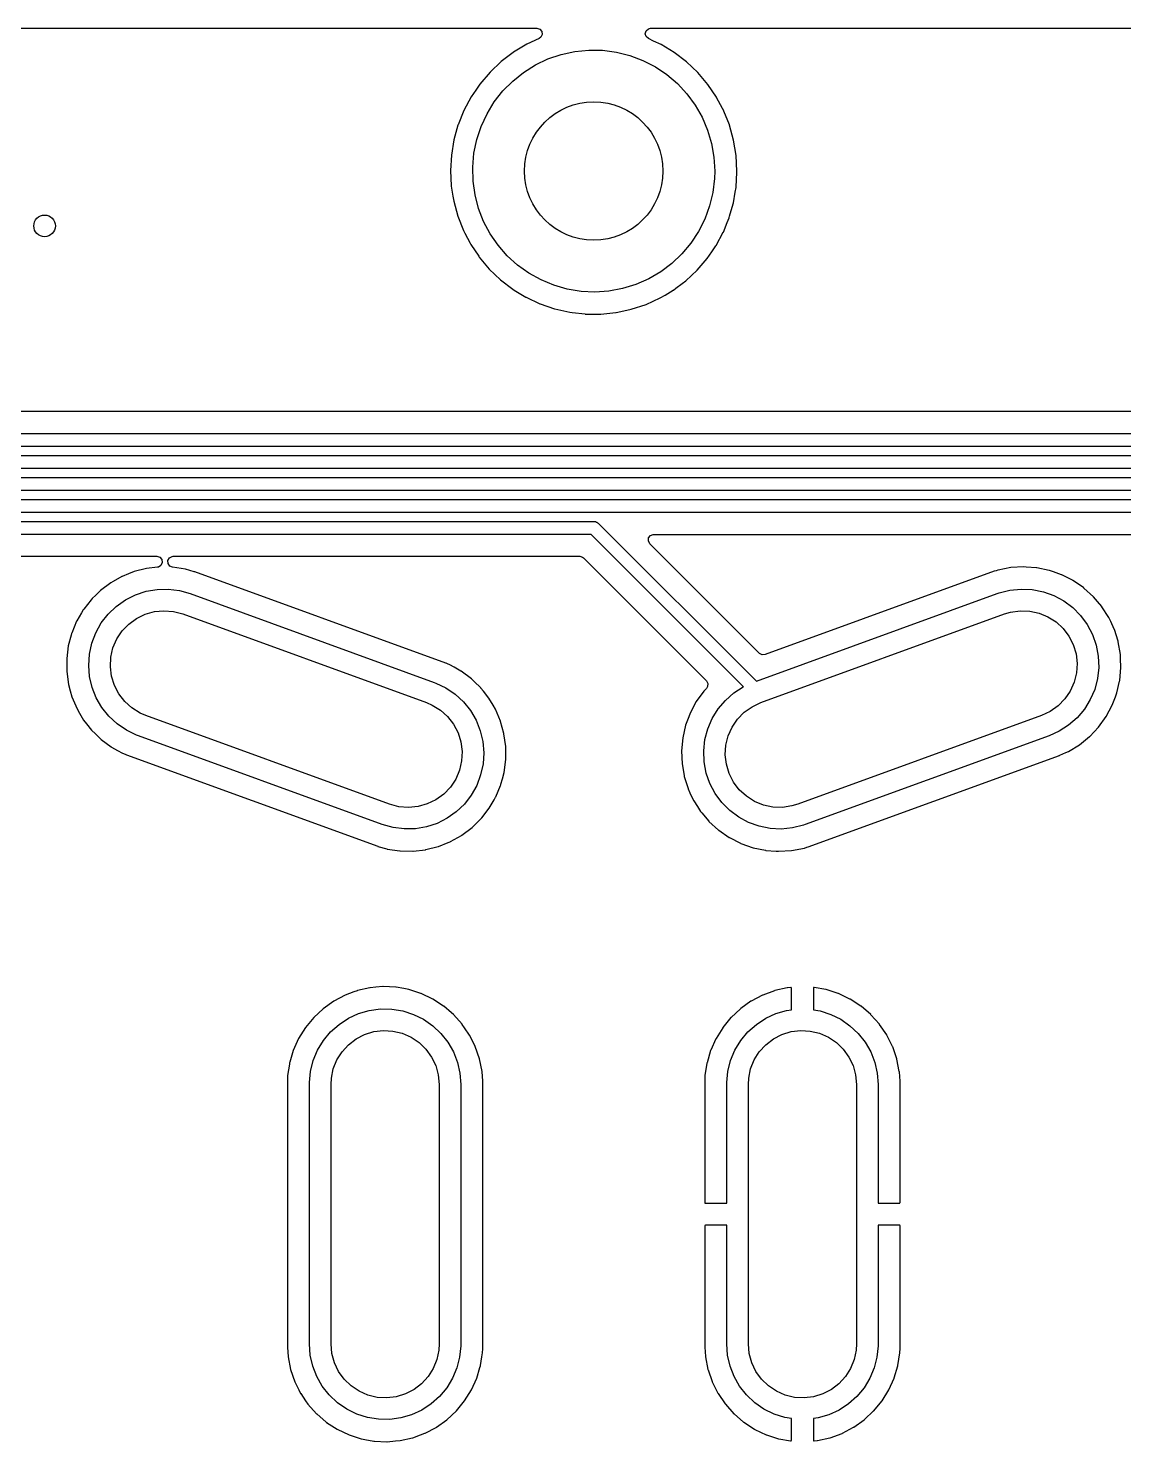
# Model space of a CAD drawing. Extents: x 14 to 417, y -165 to -100.
# Drawn here: x 279.02 to 304.36, y -132.26 to -99.57 of the extents above; entities that cross this region are included whole.
import ezdxf

# ---------------------------------------------------------------- set-up
doc = ezdxf.new("R2010")
doc.units = 0
doc.layers.add('BLACK', color=7, linetype='CONTINUOUS')

msp = doc.modelspace()

# ---------------------------------------------------------------- linework, layer by layer
at = {"layer": 'BLACK', "linetype": 'CONTINUOUS'}
for p, q in [((242.616, -99.5685), (290.785, -99.5685)), ((290.785, -99.5685), (290.853, -99.5885)), ((290.853, -99.5885), (290.9, -99.6422)), ((290.91, -99.7124), (290.88, -99.777)), ((290.9, -99.6422), (290.91, -99.7124)), ((293.29, -99.6937), (293.311, -99.6257)), ((293.31, -99.762), (293.29, -99.6937)), ((293.311, -99.6257), (293.365, -99.5796)), ((293.365, -99.5796), (293.416, -99.5685)), ((293.416, -99.5685), (341.585, -99.5685)), ((290.555, -99.9391), (290.247, -100.123)), ((290.838, -99.809), (290.555, -99.9391)), ((290.88, -99.777), (290.838, -99.809)), ((293.363, -99.8088), (293.31, -99.762)), ((293.486, -99.866), (293.363, -99.8088)), ((293.656, -99.9445), (293.486, -99.866)), ((293.658, -99.9462), (293.656, -99.9445)), ((293.959, -100.128), (293.658, -99.9462)), ((293.658, -99.9462), (293.658, -99.9462)), ((289.961, -100.339), (289.701, -100.585)), ((290.239, -100.13), (289.961, -100.339)), ((290.244, -100.125), (290.239, -100.13)), ((290.247, -100.123), (290.244, -100.125)), ((290.244, -100.125), (290.244, -100.125)), ((290.751, -100.416), (291.042, -100.278)), ((291.042, -100.278), (291.347, -100.173)), ((291.347, -100.173), (291.662, -100.104)), ((291.662, -100.104), (291.983, -100.072)), ((291.983, -100.072), (292.305, -100.078)), ((292.305, -100.078), (292.625, -100.12)), ((292.625, -100.12), (292.937, -100.198)), ((292.937, -100.198), (293.239, -100.312)), ((293.239, -100.312), (293.525, -100.46)), ((293.962, -100.13), (293.959, -100.128)), ((293.959, -100.128), (293.959, -100.128)), ((294.247, -100.347), (293.962, -100.13)), ((294.507, -100.593), (294.247, -100.347)), ((289.701, -100.585), (289.468, -100.858)), ((290.226, -100.789), (290.478, -100.588)), ((290.478, -100.588), (290.751, -100.416)), ((293.525, -100.46), (293.793, -100.64)), ((293.793, -100.64), (294.038, -100.849)), ((294.739, -100.867), (294.507, -100.593)), ((289.373, -100.997), (289.266, -101.154)), ((289.466, -100.86), (289.373, -100.997)), ((289.468, -100.858), (289.466, -100.86)), ((289.466, -100.86), (289.466, -100.86)), ((289.801, -101.272), (290, -101.018)), ((290, -101.018), (290.226, -100.789)), ((294.038, -100.849), (294.257, -101.085)), ((294.94, -101.163), (294.739, -100.867)), ((289.266, -101.154), (289.097, -101.47)), ((289.632, -101.547), (289.801, -101.272)), ((294.257, -101.085), (294.448, -101.345)), ((294.448, -101.345), (294.608, -101.625)), ((294.942, -101.167), (294.94, -101.163)), ((295.078, -101.423), (294.942, -101.167)), ((294.942, -101.167), (294.942, -101.167)), ((289.097, -101.47), (288.963, -101.802)), ((289.497, -101.839), (289.632, -101.547)), ((294.608, -101.625), (294.734, -101.922)), ((295.108, -101.48), (295.078, -101.423)), ((295.109, -101.483), (295.108, -101.48)), ((295.237, -101.805), (295.109, -101.483)), ((288.96, -101.813), (288.866, -102.147)), ((288.962, -101.805), (288.96, -101.813)), ((288.963, -101.802), (288.962, -101.805)), ((288.962, -101.805), (288.962, -101.805)), ((289.395, -102.145), (289.497, -101.839)), ((294.734, -101.922), (294.826, -102.231)), ((295.24, -101.813), (295.237, -101.805)), ((295.336, -102.159), (295.24, -101.813)), ((288.866, -102.147), (288.807, -102.501)), ((289.33, -102.461), (289.395, -102.145)), ((294.826, -102.231), (294.881, -102.548)), ((295.394, -102.512), (295.336, -102.159)), ((288.807, -102.501), (288.787, -102.858)), ((289.301, -102.782), (289.33, -102.461)), ((294.881, -102.548), (294.9, -102.87)), ((295.413, -102.87), (295.394, -102.512)), ((288.787, -102.858), (288.805, -103.216)), ((289.31, -103.104), (289.301, -102.782)), ((294.9, -102.87), (294.894, -103.046)), ((295.392, -103.247), (295.413, -102.895)), ((295.413, -102.893), (295.413, -102.87)), ((295.413, -102.895), (295.413, -102.893)), ((288.805, -103.216), (288.805, -103.22)), ((288.805, -103.22), (288.805, -103.22)), ((288.805, -103.22), (288.842, -103.45)), ((289.355, -103.423), (289.31, -103.104)), ((294.894, -103.046), (294.856, -103.366)), ((295.373, -103.357), (295.391, -103.254)), ((295.391, -103.251), (295.392, -103.247)), ((295.391, -103.254), (295.391, -103.251)), ((295.391, -103.254), (295.391, -103.254)), ((288.842, -103.45), (288.861, -103.57)), ((288.861, -103.57), (288.956, -103.916)), ((289.437, -103.735), (289.355, -103.423)), ((294.856, -103.366), (294.78, -103.679)), ((295.279, -103.787), (295.331, -103.604)), ((295.331, -103.604), (295.373, -103.357)), ((288.956, -103.916), (289.087, -104.249)), ((289.554, -104.036), (289.437, -103.735)), ((294.78, -103.679), (294.67, -103.982)), ((295.187, -104.062), (295.232, -103.952)), ((295.232, -103.952), (295.233, -103.949)), ((295.232, -103.952), (295.232, -103.952)), ((295.233, -103.949), (295.243, -103.913)), ((295.243, -103.913), (295.279, -103.787)), ((289.087, -104.249), (289.118, -104.308)), ((289.705, -104.32), (289.554, -104.036)), ((294.525, -104.27), (294.348, -104.539)), ((294.67, -103.982), (294.525, -104.27)), ((294.93, -104.593), (295.096, -104.284)), ((295.096, -104.284), (295.098, -104.281)), ((295.098, -104.281), (295.187, -104.062)), ((289.118, -104.308), (289.24, -104.539)), ((289.24, -104.539), (289.254, -104.567)), ((289.254, -104.567), (289.256, -104.569)), ((289.256, -104.569), (289.256, -104.569)), ((289.256, -104.569), (289.44, -104.843)), ((289.888, -104.586), (289.705, -104.32)), ((290.099, -104.829), (289.888, -104.586)), ((294.348, -104.539), (294.141, -104.787)), ((294.832, -104.737), (294.926, -104.599)), ((294.926, -104.599), (294.928, -104.596)), ((294.926, -104.599), (294.926, -104.599)), ((294.928, -104.596), (294.93, -104.593)), ((294.93, -104.593), (294.93, -104.593)), ((289.44, -104.843), (289.454, -104.864)), ((289.454, -104.864), (289.685, -105.138)), ((290.338, -105.046), (290.099, -104.829)), ((294.141, -104.787), (293.907, -105.009)), ((294.491, -105.163), (294.725, -104.892)), ((294.725, -104.892), (294.832, -104.737)), ((289.685, -105.138), (289.944, -105.386)), ((290.6, -105.234), (290.338, -105.046)), ((290.881, -105.391), (290.6, -105.234)), ((293.649, -105.202), (293.371, -105.365)), ((293.907, -105.009), (293.649, -105.202)), ((294.23, -105.408), (294.491, -105.163)), ((289.944, -105.386), (290.228, -105.604)), ((291.179, -105.514), (290.881, -105.391)), ((291.489, -105.603), (291.179, -105.514)), ((291.807, -105.655), (291.489, -105.603)), ((292.768, -105.589), (292.451, -105.648)), ((293.076, -105.494), (292.768, -105.589)), ((293.371, -105.365), (293.076, -105.494)), ((293.943, -105.623), (293.999, -105.581)), ((293.999, -105.581), (294.142, -105.474)), ((294.142, -105.474), (294.23, -105.408)), ((290.228, -105.604), (290.26, -105.623)), ((290.26, -105.623), (290.531, -105.788)), ((290.531, -105.788), (290.531, -105.788)), ((290.531, -105.788), (290.534, -105.79)), ((290.534, -105.79), (290.537, -105.792)), ((290.537, -105.792), (290.537, -105.792)), ((290.537, -105.792), (290.856, -105.941)), ((292.129, -105.67), (291.807, -105.655)), ((292.451, -105.648), (292.129, -105.67)), ((293.309, -105.955), (293.635, -105.806)), ((293.635, -105.806), (293.749, -105.739)), ((293.749, -105.739), (293.94, -105.625)), ((293.94, -105.625), (293.943, -105.623)), ((293.94, -105.625), (293.94, -105.625)), ((290.856, -105.941), (290.856, -105.941)), ((290.856, -105.941), (290.859, -105.942)), ((290.859, -105.942), (290.862, -105.943)), ((290.862, -105.943), (290.862, -105.943)), ((290.862, -105.943), (291.195, -106.057)), ((291.195, -106.057), (291.195, -106.057)), ((291.195, -106.057), (291.198, -106.058)), ((291.198, -106.058), (291.547, -106.137)), ((291.547, -106.137), (291.6, -106.143)), ((291.6, -106.143), (291.9, -106.177)), ((291.9, -106.177), (291.9, -106.177)), ((291.9, -106.177), (291.903, -106.178)), ((291.903, -106.178), (291.907, -106.178)), ((291.907, -106.178), (291.907, -106.178)), ((291.907, -106.178), (292.101, -106.179)), ((292.101, -106.179), (292.262, -106.179)), ((292.262, -106.179), (292.265, -106.179)), ((292.265, -106.179), (292.615, -106.143)), ((292.265, -106.179), (292.265, -106.179)), ((292.615, -106.143), (292.615, -106.143)), ((292.615, -106.143), (292.618, -106.143)), ((292.618, -106.143), (292.622, -106.142)), ((292.622, -106.142), (292.794, -106.105)), ((292.622, -106.142), (292.622, -106.142)), ((292.794, -106.105), (292.969, -106.067)), ((292.969, -106.067), (293.309, -105.955)), ((380.455, -108.434), (219.182, -108.434)), ((219.1, -108.943), (380.492, -108.943)), ((380.43, -109.243), (219.163, -109.243)), ((219.299, -109.451), (374.289, -109.451)), ((374.227, -109.751), (219.361, -109.751)), ((219.497, -109.959), (341.884, -109.959)), ((341.822, -110.259), (219.559, -110.259)), ((219.696, -110.467), (316.992, -110.467)), ((316.93, -110.767), (219.758, -110.767)), ((219.894, -110.975), (292.1, -110.975)), ((292.1, -110.975), (292.119, -110.98)), ((292.119, -110.98), (292.139, -110.98)), ((292.139, -110.98), (292.156, -110.99)), ((292.156, -110.99), (292.175, -110.995)), ((292.175, -110.995), (292.189, -111.009)), ((292.189, -111.009), (292.206, -111.019)), ((292.206, -111.019), (295.861, -114.673)), ((292.038, -111.275), (219.956, -111.275)), ((295.564, -114.801), (292.038, -111.275)), ((293.363, -111.428), (293.368, -111.357)), ((293.397, -111.491), (293.363, -111.428)), ((293.368, -111.357), (293.41, -111.301)), ((293.41, -111.301), (293.477, -111.276)), ((293.477, -111.276), (293.486, -111.275)), ((293.486, -111.275), (316.667, -111.275)), ((276.775, -111.783), (281.996, -111.783)), ((281.996, -111.783), (282.064, -111.804)), ((282.064, -111.804), (282.11, -111.857)), ((282.286, -111.819), (282.349, -111.786)), ((282.349, -111.786), (282.374, -111.783)), ((282.374, -111.783), (291.775, -111.783)), ((291.775, -111.783), (291.843, -111.804)), ((291.843, -111.804), (291.864, -111.82)), ((295.934, -114.028), (293.397, -111.491)), ((281.469, -112.137), (281.339, -112.189)), ((281.474, -112.136), (281.469, -112.137)), ((281.756, -112.065), (281.474, -112.136)), ((281.474, -112.136), (281.474, -112.136)), ((281.76, -112.064), (281.756, -112.065)), ((281.756, -112.065), (281.756, -112.065)), ((282.01, -112.035), (281.76, -112.064)), ((282.031, -112.03), (282.01, -112.035)), ((282.091, -111.992), (282.031, -112.03)), ((282.12, -111.927), (282.091, -111.992)), ((282.11, -111.857), (282.12, -111.927)), ((282.252, -111.881), (282.286, -111.819)), ((282.256, -111.952), (282.252, -111.881)), ((282.298, -112.009), (282.256, -111.952)), ((282.359, -112.033), (282.298, -112.009)), ((282.358, -112.034), (282.359, -112.033)), ((282.655, -112.079), (282.358, -112.034)), ((282.659, -112.08), (282.655, -112.079)), ((282.856, -112.138), (282.659, -112.08)), ((282.659, -112.08), (282.659, -112.08)), ((282.87, -112.142), (282.856, -112.138)), ((282.872, -112.142), (282.87, -112.142)), ((288.683, -114.257), (282.872, -112.142)), ((282.872, -112.142), (282.872, -112.142)), ((291.864, -111.82), (294.705, -114.661)), ((301.362, -112.13), (298.334, -113.232)), ((301.363, -112.13), (301.362, -112.13)), ((301.362, -112.13), (301.362, -112.13)), ((301.411, -112.115), (301.363, -112.13)), ((301.45, -112.103), (301.411, -112.115)), ((301.453, -112.101), (301.45, -112.103)), ((301.45, -112.103), (301.45, -112.103)), ((301.747, -112.044), (301.453, -112.101)), ((302.047, -112.026), (301.747, -112.044)), ((302.101, -112.03), (302.047, -112.026)), ((302.342, -112.048), (302.101, -112.03)), ((302.346, -112.048), (302.342, -112.048)), ((302.342, -112.048), (302.342, -112.048)), ((302.35, -112.049), (302.346, -112.048)), ((302.636, -112.109), (302.35, -112.049)), ((302.35, -112.049), (302.35, -112.049)), ((302.64, -112.11), (302.636, -112.109)), ((302.636, -112.109), (302.636, -112.109)), ((302.735, -112.143), (302.64, -112.11)), ((280.929, -112.396), (280.69, -112.576)), ((280.986, -112.364), (280.929, -112.396)), ((281.187, -112.251), (280.986, -112.364)), ((281.191, -112.249), (281.187, -112.251)), ((281.187, -112.251), (281.187, -112.251)), ((281.195, -112.247), (281.191, -112.249)), ((281.339, -112.189), (281.195, -112.247)), ((281.195, -112.247), (281.195, -112.247)), ((302.918, -112.208), (302.735, -112.143)), ((302.923, -112.209), (302.918, -112.208)), ((302.927, -112.211), (302.923, -112.209)), ((303.186, -112.344), (302.927, -112.211)), ((302.927, -112.211), (302.927, -112.211)), ((303.19, -112.346), (303.186, -112.344)), ((303.194, -112.348), (303.19, -112.346)), ((303.434, -112.514), (303.194, -112.348)), ((303.194, -112.348), (303.194, -112.348)), ((280.474, -112.79), (280.305, -113.008)), ((280.476, -112.787), (280.474, -112.79)), ((280.474, -112.79), (280.474, -112.79)), ((280.501, -112.762), (280.476, -112.787)), ((280.585, -112.68), (280.501, -112.762)), ((280.69, -112.576), (280.585, -112.68)), ((281.056, -112.94), (281.268, -112.79)), ((281.268, -112.79), (281.499, -112.673)), ((281.499, -112.673), (281.746, -112.592)), ((281.746, -112.592), (282.001, -112.548)), ((282.001, -112.548), (282.261, -112.542)), ((282.261, -112.542), (282.518, -112.575)), ((282.518, -112.575), (282.767, -112.645)), ((282.767, -112.645), (288.406, -114.698)), ((295.861, -114.673), (301.433, -112.645)), ((301.433, -112.645), (301.476, -112.63)), ((301.476, -112.63), (301.727, -112.567)), ((301.727, -112.567), (301.985, -112.541)), ((301.985, -112.541), (302.244, -112.553)), ((302.244, -112.553), (302.499, -112.604)), ((302.499, -112.604), (302.743, -112.691)), ((302.743, -112.691), (302.971, -112.814)), ((303.437, -112.516), (303.434, -112.514)), ((303.434, -112.514), (303.434, -112.514)), ((303.659, -112.718), (303.437, -112.516)), ((303.662, -112.721), (303.659, -112.718)), ((303.752, -112.827), (303.662, -112.721)), ((303.662, -112.721), (303.662, -112.721)), ((280.255, -113.088), (280.147, -113.274)), ((280.292, -113.024), (280.255, -113.088)), ((280.305, -113.008), (280.292, -113.024)), ((280.71, -113.324), (280.868, -113.119)), ((280.868, -113.119), (281.056, -112.94)), ((281.525, -113.218), (281.725, -113.121)), ((281.725, -113.121), (281.939, -113.061)), ((281.939, -113.061), (282.16, -113.04)), ((282.16, -113.04), (282.382, -113.058)), ((282.382, -113.058), (282.596, -113.115)), ((282.596, -113.115), (288.235, -115.167)), ((295.965, -115.167), (301.604, -113.115)), ((301.604, -113.115), (301.741, -113.074)), ((301.741, -113.074), (301.961, -113.042)), ((301.961, -113.042), (302.183, -113.049)), ((302.183, -113.049), (302.401, -113.096)), ((302.401, -113.096), (302.606, -113.18)), ((302.971, -112.814), (303.179, -112.969)), ((303.179, -112.969), (303.362, -113.153)), ((303.853, -112.947), (303.752, -112.827)), ((303.855, -112.95), (303.853, -112.947)), ((304.012, -113.196), (303.855, -112.95)), ((280.141, -113.283), (280.026, -113.56)), ((280.147, -113.274), (280.141, -113.283)), ((280.583, -113.55), (280.71, -113.324)), ((281.192, -113.51), (281.346, -113.349)), ((281.346, -113.349), (281.525, -113.218)), ((298.334, -113.232), (296.067, -114.057)), ((302.606, -113.18), (302.794, -113.3)), ((302.794, -113.3), (302.957, -113.45)), ((303.362, -113.153), (303.515, -113.363)), ((303.515, -113.363), (303.636, -113.592)), ((304.015, -113.199), (304.012, -113.196)), ((304.012, -113.196), (304.012, -113.196)), ((304.056, -113.287), (304.015, -113.199)), ((304.14, -113.468), (304.056, -113.287)), ((280.013, -113.609), (279.948, -113.85)), ((280.025, -113.565), (280.013, -113.609)), ((280.026, -113.56), (280.025, -113.565)), ((280.025, -113.565), (280.025, -113.565)), ((280.491, -113.793), (280.583, -113.55)), ((280.981, -113.9), (281.069, -113.695)), ((281.069, -113.695), (281.192, -113.51)), ((302.957, -113.45), (303.091, -113.628)), ((303.091, -113.628), (303.192, -113.826)), ((303.636, -113.592), (303.721, -113.837)), ((304.141, -113.471), (304.14, -113.468)), ((304.14, -113.468), (304.14, -113.468)), ((304.143, -113.475), (304.141, -113.471)), ((304.228, -113.747), (304.143, -113.475)), ((304.143, -113.475), (304.143, -113.475)), ((304.231, -113.758), (304.228, -113.747)), ((304.282, -114.053), (304.231, -113.758)), ((279.948, -113.85), (279.91, -114.148)), ((280.419, -114.305), (280.436, -114.046)), ((280.436, -114.046), (280.491, -113.793)), ((280.931, -114.116), (280.981, -113.9)), ((295.996, -114.062), (295.934, -114.028)), ((296.067, -114.057), (295.996, -114.062)), ((303.192, -113.826), (303.256, -114.039)), ((303.256, -114.039), (303.281, -114.259)), ((303.721, -113.837), (303.77, -114.092)), ((303.77, -114.092), (303.78, -114.351)), ((304.286, -114.148), (304.282, -114.053)), ((279.91, -114.148), (279.91, -114.246)), ((279.91, -114.246), (279.911, -114.439)), ((280.44, -114.564), (280.419, -114.305)), ((280.92, -114.338), (280.931, -114.116)), ((280.948, -114.558), (280.92, -114.338)), ((288.684, -114.258), (288.683, -114.257)), ((288.683, -114.257), (288.683, -114.257)), ((288.685, -114.258), (288.684, -114.258)), ((288.715, -114.271), (288.685, -114.258)), ((288.685, -114.258), (288.685, -114.258)), ((288.771, -114.294), (288.715, -114.271)), ((288.87, -114.349), (288.771, -114.294)), ((289.03, -114.437), (288.87, -114.349)), ((303.281, -114.259), (303.266, -114.481)), ((303.78, -114.351), (303.752, -114.609)), ((304.266, -114.652), (304.294, -114.353)), ((304.294, -114.353), (304.286, -114.148)), ((279.911, -114.439), (279.911, -114.448)), ((279.911, -114.448), (279.952, -114.745)), ((279.952, -114.745), (279.953, -114.749)), ((279.953, -114.749), (279.953, -114.749)), ((279.953, -114.749), (279.993, -114.896)), ((280.5, -114.816), (280.44, -114.564)), ((281.015, -114.77), (280.948, -114.558)), ((288.406, -114.698), (288.448, -114.714)), ((288.448, -114.714), (288.682, -114.827)), ((289.033, -114.439), (289.03, -114.437)), ((289.03, -114.437), (289.03, -114.437)), ((289.037, -114.442), (289.033, -114.439)), ((289.271, -114.616), (289.037, -114.442)), ((289.037, -114.442), (289.037, -114.442)), ((289.274, -114.618), (289.271, -114.616)), ((289.271, -114.616), (289.271, -114.616)), ((289.277, -114.621), (289.274, -114.618)), ((289.336, -114.679), (289.277, -114.621)), ((289.277, -114.621), (289.277, -114.621)), ((289.489, -114.827), (289.336, -114.679)), ((294.705, -114.661), (294.739, -114.724)), ((294.739, -114.724), (294.734, -114.795)), ((303.213, -114.697), (303.122, -114.9)), ((303.266, -114.481), (303.213, -114.697)), ((303.752, -114.609), (303.686, -114.86)), ((304.198, -114.944), (304.26, -114.674)), ((304.26, -114.674), (304.265, -114.656)), ((304.265, -114.656), (304.266, -114.652)), ((279.993, -114.896), (280.031, -115.034)), ((280.031, -115.034), (280.149, -115.311)), ((280.596, -115.057), (280.5, -114.816)), ((280.727, -115.281), (280.596, -115.057)), ((281.118, -114.967), (281.015, -114.77)), ((281.255, -115.142), (281.118, -114.967)), ((288.682, -114.827), (288.896, -114.972)), ((288.896, -114.972), (289.087, -115.149)), ((289.492, -114.831), (289.489, -114.827)), ((289.548, -114.903), (289.492, -114.831)), ((289.492, -114.831), (289.492, -114.831)), ((289.675, -115.063), (289.548, -114.903)), ((289.677, -115.067), (289.675, -115.063)), ((289.773, -115.229), (289.677, -115.067)), ((289.677, -115.067), (289.677, -115.067)), ((294.649, -114.899), (294.473, -115.143)), ((294.652, -114.896), (294.649, -114.899)), ((294.708, -114.837), (294.652, -114.896)), ((294.652, -114.896), (294.652, -114.896)), ((294.734, -114.795), (294.708, -114.837)), ((295.145, -115.115), (295.34, -114.944)), ((295.34, -114.944), (295.558, -114.804)), ((295.558, -114.804), (295.564, -114.801)), ((302.997, -115.083), (302.841, -115.242)), ((303.122, -114.9), (302.997, -115.083)), ((303.686, -114.86), (303.583, -115.098)), ((304.122, -115.146), (304.166, -115.03)), ((304.166, -115.03), (304.198, -114.944)), ((280.149, -115.311), (280.151, -115.314)), ((280.151, -115.314), (280.151, -115.314)), ((280.151, -115.314), (280.208, -115.411)), ((280.208, -115.411), (280.301, -115.569)), ((280.889, -115.483), (280.727, -115.281)), ((281.42, -115.291), (281.255, -115.142)), ((281.609, -115.408), (281.42, -115.291)), ((281.741, -115.465), (281.609, -115.408)), ((288.235, -115.167), (288.367, -115.224)), ((288.367, -115.224), (288.556, -115.341)), ((288.556, -115.341), (288.721, -115.49)), ((289.087, -115.149), (289.249, -115.351)), ((289.249, -115.351), (289.38, -115.575)), ((289.827, -115.321), (289.773, -115.229)), ((289.945, -115.598), (289.827, -115.321)), ((294.33, -115.411), (294.299, -115.493)), ((294.332, -115.407), (294.33, -115.411)), ((294.33, -115.411), (294.33, -115.411)), ((294.473, -115.143), (294.332, -115.407)), ((294.841, -115.534), (294.977, -115.313)), ((294.977, -115.313), (295.145, -115.115)), ((295.427, -115.549), (295.583, -115.39)), ((295.583, -115.39), (295.764, -115.262)), ((295.764, -115.262), (295.965, -115.167)), ((302.66, -115.37), (302.459, -115.465)), ((302.841, -115.242), (302.66, -115.37)), ((303.447, -115.319), (303.279, -115.517)), ((303.583, -115.098), (303.447, -115.319)), ((303.951, -115.489), (304.092, -115.225)), ((304.092, -115.225), (304.122, -115.146)), ((280.301, -115.569), (280.372, -115.659)), ((280.372, -115.659), (280.484, -115.801)), ((281.08, -115.66), (280.889, -115.483)), ((281.294, -115.805), (281.08, -115.66)), ((287.38, -117.517), (281.741, -115.465)), ((288.721, -115.49), (288.858, -115.665)), ((288.858, -115.665), (288.961, -115.862)), ((289.38, -115.575), (289.476, -115.816)), ((289.946, -115.602), (289.945, -115.598)), ((290.023, -115.883), (289.946, -115.602)), ((289.946, -115.602), (289.946, -115.602)), ((294.226, -115.688), (294.158, -115.98)), ((294.299, -115.493), (294.226, -115.688)), ((294.738, -115.772), (294.841, -115.534)), ((295.211, -115.935), (295.302, -115.732)), ((295.302, -115.732), (295.427, -115.549)), ((302.459, -115.465), (296.82, -117.517)), ((303.084, -115.688), (302.866, -115.828)), ((303.279, -115.517), (303.084, -115.688)), ((303.572, -115.948), (303.772, -115.736)), ((303.772, -115.736), (303.775, -115.733)), ((303.772, -115.736), (303.772, -115.736)), ((303.775, -115.733), (303.951, -115.489)), ((280.484, -115.801), (280.484, -115.801)), ((280.484, -115.801), (280.487, -115.805)), ((280.487, -115.805), (280.576, -115.891)), ((280.576, -115.891), (280.699, -116.011)), ((280.699, -116.011), (280.699, -116.011)), ((280.699, -116.011), (280.702, -116.014)), ((280.702, -116.014), (280.705, -116.016)), ((280.705, -116.016), (280.705, -116.016)), ((280.705, -116.016), (280.939, -116.19)), ((281.528, -115.918), (281.294, -115.805)), ((281.57, -115.934), (281.528, -115.918)), ((287.209, -117.987), (281.57, -115.934)), ((288.961, -115.862), (289.028, -116.074)), ((289.476, -115.816), (289.536, -116.068)), ((290.024, -115.887), (290.023, -115.883)), ((290.023, -115.883), (290.023, -115.883)), ((290.065, -116.184), (290.024, -115.887)), ((294.158, -115.98), (294.13, -116.279)), ((294.644, -116.281), (294.672, -116.023)), ((294.672, -116.023), (294.738, -115.772)), ((295.158, -116.151), (295.211, -115.935)), ((302.63, -115.934), (296.991, -117.987)), ((302.866, -115.828), (302.63, -115.934)), ((303.336, -116.14), (303.569, -115.951)), ((303.569, -115.951), (303.572, -115.948)), ((280.939, -116.19), (280.939, -116.19)), ((280.939, -116.19), (280.943, -116.193)), ((280.943, -116.193), (280.946, -116.195)), ((280.946, -116.195), (280.946, -116.195)), ((280.946, -116.195), (281.086, -116.272)), ((281.086, -116.272), (281.205, -116.338)), ((281.205, -116.338), (281.261, -116.361)), ((281.261, -116.361), (281.291, -116.374)), ((281.291, -116.374), (281.291, -116.374)), ((281.291, -116.374), (281.292, -116.374)), ((281.292, -116.374), (281.293, -116.375)), ((281.293, -116.375), (281.293, -116.375)), ((281.293, -116.375), (287.104, -118.49)), ((289.028, -116.074), (289.056, -116.294)), ((289.056, -116.294), (289.045, -116.516)), ((289.536, -116.068), (289.557, -116.327)), ((289.557, -116.327), (289.54, -116.586)), ((290.065, -116.188), (290.065, -116.184)), ((290.065, -116.282), (290.065, -116.188)), ((290.065, -116.188), (290.065, -116.188)), ((290.066, -116.484), (290.065, -116.282)), ((294.13, -116.279), (294.142, -116.579)), ((294.654, -116.54), (294.644, -116.281)), ((295.143, -116.373), (295.158, -116.151)), ((295.168, -116.593), (295.143, -116.373)), ((297.062, -118.502), (302.873, -116.387)), ((302.873, -116.387), (302.875, -116.386)), ((302.873, -116.387), (302.873, -116.387)), ((302.875, -116.386), (302.877, -116.385)), ((302.877, -116.385), (303.017, -116.323)), ((302.877, -116.385), (302.877, -116.385)), ((303.017, -116.323), (303.08, -116.296)), ((303.08, -116.296), (303.336, -116.14)), ((289.045, -116.516), (288.995, -116.732)), ((289.54, -116.586), (289.485, -116.839)), ((290.028, -116.782), (290.066, -116.484)), ((294.142, -116.579), (294.142, -116.583)), ((294.142, -116.583), (294.19, -116.855)), ((294.703, -116.795), (294.654, -116.54)), ((295.232, -116.806), (295.168, -116.593)), ((288.907, -116.937), (288.784, -117.122)), ((288.995, -116.732), (288.907, -116.937)), ((289.485, -116.839), (289.393, -117.082)), ((289.955, -117.051), (289.987, -116.933)), ((289.987, -116.933), (290.028, -116.782)), ((294.19, -116.855), (294.193, -116.874)), ((294.193, -116.874), (294.194, -116.878)), ((294.194, -116.878), (294.194, -116.878)), ((294.194, -116.878), (294.281, -117.157)), ((294.788, -117.04), (294.703, -116.795)), ((294.909, -117.269), (294.788, -117.04)), ((295.333, -117.004), (295.232, -116.806)), ((295.467, -117.182), (295.333, -117.004)), ((288.63, -117.283), (288.451, -117.414)), ((288.784, -117.122), (288.63, -117.283)), ((289.266, -117.308), (289.108, -117.513)), ((289.393, -117.082), (289.266, -117.308)), ((289.795, -117.416), (289.832, -117.352)), ((289.832, -117.352), (289.835, -117.349)), ((289.832, -117.352), (289.832, -117.352)), ((289.835, -117.349), (289.836, -117.344)), ((289.836, -117.344), (289.946, -117.082)), ((289.946, -117.082), (289.95, -117.072)), ((289.95, -117.072), (289.955, -117.051)), ((294.281, -117.157), (294.283, -117.161)), ((294.283, -117.161), (294.284, -117.164)), ((294.284, -117.164), (294.284, -117.164)), ((294.284, -117.164), (294.325, -117.252)), ((294.325, -117.252), (294.409, -117.433)), ((295.062, -117.479), (294.909, -117.269)), ((295.63, -117.332), (295.467, -117.182)), ((295.818, -117.452), (295.63, -117.332)), ((287.594, -117.574), (287.38, -117.517)), ((287.816, -117.592), (287.594, -117.574)), ((288.037, -117.571), (287.816, -117.592)), ((288.251, -117.511), (288.037, -117.571)), ((288.451, -117.414), (288.251, -117.511)), ((288.92, -117.692), (288.708, -117.842)), ((289.108, -117.513), (288.92, -117.692)), ((289.509, -117.833), (289.681, -117.611)), ((289.681, -117.611), (289.684, -117.608)), ((289.681, -117.611), (289.681, -117.611)), ((289.684, -117.608), (289.795, -117.416)), ((294.409, -117.433), (294.412, -117.436)), ((294.412, -117.436), (294.412, -117.436)), ((294.412, -117.436), (294.499, -117.573)), ((294.499, -117.573), (294.571, -117.685)), ((294.571, -117.685), (294.597, -117.716)), ((295.245, -117.663), (295.062, -117.479)), ((295.453, -117.818), (295.245, -117.663)), ((296.023, -117.536), (295.818, -117.452)), ((296.241, -117.583), (296.023, -117.536)), ((296.463, -117.59), (296.241, -117.583)), ((296.683, -117.558), (296.463, -117.59)), ((296.82, -117.517), (296.683, -117.558)), ((287.458, -118.057), (287.209, -117.987)), ((288.477, -117.959), (288.23, -118.04)), ((288.708, -117.842), (288.477, -117.959)), ((289.286, -118.056), (289.5, -117.845)), ((289.5, -117.845), (289.509, -117.833)), ((294.597, -117.716), (294.762, -117.911)), ((294.762, -117.911), (294.762, -117.911)), ((294.762, -117.911), (294.765, -117.914)), ((294.765, -117.914), (294.987, -118.116)), ((295.681, -117.941), (295.453, -117.818)), ((295.925, -118.028), (295.681, -117.941)), ((296.948, -118.002), (296.697, -118.065)), ((296.991, -117.987), (296.948, -118.002)), ((287.715, -118.09), (287.458, -118.057)), ((287.975, -118.084), (287.715, -118.09)), ((288.23, -118.04), (287.975, -118.084)), ((288.789, -118.381), (289.043, -118.238)), ((289.043, -118.238), (289.047, -118.236)), ((289.043, -118.238), (289.043, -118.238)), ((289.047, -118.236), (289.286, -118.056)), ((294.987, -118.116), (294.99, -118.118)), ((294.99, -118.118), (294.99, -118.118)), ((294.99, -118.118), (295.23, -118.284)), ((295.23, -118.284), (295.23, -118.284)), ((295.23, -118.284), (295.234, -118.286)), ((295.234, -118.286), (295.238, -118.288)), ((295.238, -118.288), (295.497, -118.421)), ((296.18, -118.079), (295.925, -118.028)), ((296.439, -118.091), (296.18, -118.079)), ((296.697, -118.065), (296.439, -118.091)), ((287.104, -118.49), (287.104, -118.49)), ((287.104, -118.49), (287.106, -118.49)), ((287.106, -118.49), (287.108, -118.491)), ((287.108, -118.491), (287.108, -118.491)), ((287.108, -118.491), (287.317, -118.552)), ((287.317, -118.552), (287.317, -118.552)), ((287.317, -118.552), (287.321, -118.553)), ((287.321, -118.553), (287.618, -118.598)), ((287.618, -118.598), (287.622, -118.598)), ((287.622, -118.598), (287.913, -118.603)), ((287.913, -118.603), (287.918, -118.603)), ((287.918, -118.603), (287.922, -118.602)), ((287.922, -118.602), (288.212, -118.569)), ((287.922, -118.602), (287.922, -118.602)), ((288.212, -118.569), (288.216, -118.568)), ((288.216, -118.568), (288.22, -118.567)), ((288.22, -118.567), (288.502, -118.496)), ((288.502, -118.496), (288.507, -118.495)), ((288.502, -118.496), (288.502, -118.496)), ((288.507, -118.495), (288.73, -118.405)), ((288.73, -118.405), (288.781, -118.385)), ((288.781, -118.385), (288.785, -118.383)), ((288.781, -118.385), (288.781, -118.385)), ((288.785, -118.383), (288.789, -118.381)), ((288.789, -118.381), (288.789, -118.381)), ((295.497, -118.421), (295.497, -118.421)), ((295.497, -118.421), (295.501, -118.423)), ((295.501, -118.423), (295.784, -118.522)), ((295.784, -118.522), (295.788, -118.523)), ((295.788, -118.523), (295.788, -118.523)), ((295.788, -118.523), (296.074, -118.583)), ((296.074, -118.583), (296.074, -118.583)), ((296.074, -118.583), (296.078, -118.584)), ((296.078, -118.584), (296.082, -118.584)), ((296.082, -118.584), (296.082, -118.584)), ((296.082, -118.584), (296.32, -118.601)), ((296.32, -118.601), (296.377, -118.606)), ((296.377, -118.606), (296.677, -118.588)), ((296.677, -118.588), (296.971, -118.531)), ((296.971, -118.531), (297.025, -118.514)), ((297.025, -118.514), (297.059, -118.503)), ((297.059, -118.503), (297.061, -118.502)), ((297.059, -118.503), (297.059, -118.503)), ((297.061, -118.502), (297.062, -118.502)), ((297.062, -118.502), (297.062, -118.502)), ((286.35, -121.934), (286.092, -122.07)), ((286.353, -121.932), (286.35, -121.934)), ((286.35, -121.934), (286.35, -121.934)), ((286.548, -121.86), (286.353, -121.932)), ((286.631, -121.83), (286.548, -121.86)), ((286.635, -121.829), (286.631, -121.83)), ((286.631, -121.83), (286.631, -121.83)), ((286.639, -121.828), (286.635, -121.829)), ((286.924, -121.764), (286.639, -121.828)), ((286.639, -121.828), (286.639, -121.828)), ((286.928, -121.763), (286.924, -121.764)), ((286.924, -121.764), (286.924, -121.764)), ((287.063, -121.751), (286.928, -121.763)), ((287.222, -121.737), (287.063, -121.751)), ((287.227, -121.737), (287.222, -121.737)), ((287.222, -121.737), (287.222, -121.737)), ((287.231, -121.737), (287.227, -121.737)), ((287.522, -121.75), (287.231, -121.737)), ((287.231, -121.737), (287.231, -121.737)), ((287.526, -121.751), (287.522, -121.75)), ((287.522, -121.75), (287.522, -121.75)), ((287.53, -121.751), (287.526, -121.751)), ((287.708, -121.783), (287.53, -121.751)), ((287.53, -121.751), (287.53, -121.751)), ((287.822, -121.804), (287.708, -121.783)), ((287.826, -121.805), (287.822, -121.804)), ((288.103, -121.894), (287.826, -121.805)), ((287.826, -121.805), (287.826, -121.805)), ((288.107, -121.895), (288.103, -121.894)), ((288.103, -121.894), (288.103, -121.894)), ((288.378, -122.024), (288.107, -121.895)), ((296.002, -121.935), (295.744, -122.071)), ((296.009, -121.931), (296.002, -121.935)), ((296.283, -121.83), (296.009, -121.931)), ((296.291, -121.828), (296.283, -121.83)), ((296.576, -121.764), (296.291, -121.828)), ((296.584, -121.763), (296.576, -121.764)), ((296.656, -121.757), (296.584, -121.763)), ((296.668, -121.759), (296.656, -121.757)), ((296.672, -121.774), (296.668, -121.759)), ((296.672, -122.273), (296.672, -121.774)), ((297.185, -121.756), (297.18, -121.771)), ((297.18, -121.771), (297.18, -122.273)), ((297.198, -121.755), (297.185, -121.756)), ((297.469, -121.803), (297.198, -121.755)), ((297.477, -121.805), (297.469, -121.803)), ((297.755, -121.895), (297.477, -121.805)), ((297.763, -121.898), (297.755, -121.895)), ((298.026, -122.023), (297.763, -121.898)), ((285.843, -122.246), (285.624, -122.45)), ((286.088, -122.072), (285.843, -122.246)), ((286.092, -122.07), (286.088, -122.072)), ((286.91, -122.288), (287.167, -122.253)), ((287.167, -122.253), (287.427, -122.257)), ((287.427, -122.257), (287.683, -122.298)), ((288.382, -122.026), (288.378, -122.024)), ((288.626, -122.185), (288.382, -122.026)), ((288.382, -122.026), (288.382, -122.026)), ((288.63, -122.188), (288.626, -122.185)), ((288.626, -122.185), (288.626, -122.185)), ((288.633, -122.19), (288.63, -122.188)), ((288.81, -122.341), (288.633, -122.19)), ((288.633, -122.19), (288.633, -122.19)), ((295.493, -122.249), (295.279, -122.448)), ((295.499, -122.244), (295.493, -122.249)), ((295.737, -122.075), (295.499, -122.244)), ((295.744, -122.071), (295.737, -122.075)), ((296.562, -122.288), (296.672, -122.273)), ((297.18, -122.273), (297.335, -122.298)), ((298.034, -122.027), (298.026, -122.023)), ((298.278, -122.186), (298.034, -122.027)), ((298.285, -122.191), (298.278, -122.186)), ((298.506, -122.38), (298.285, -122.191)), ((285.624, -122.45), (285.434, -122.682)), ((286.209, -122.612), (286.426, -122.469)), ((286.426, -122.469), (286.661, -122.361)), ((286.661, -122.361), (286.91, -122.288)), ((287.683, -122.298), (287.93, -122.377)), ((287.93, -122.377), (288.162, -122.492)), ((288.162, -122.492), (288.375, -122.64)), ((288.858, -122.383), (288.81, -122.341)), ((289.058, -122.606), (288.858, -122.383)), ((295.274, -122.454), (295.089, -122.679)), ((295.279, -122.448), (295.274, -122.454)), ((295.861, -122.612), (296.078, -122.469)), ((296.078, -122.469), (296.313, -122.361)), ((296.313, -122.361), (296.562, -122.288)), ((297.335, -122.298), (297.582, -122.377)), ((297.582, -122.377), (297.814, -122.492)), ((297.814, -122.492), (298.027, -122.64)), ((298.512, -122.386), (298.506, -122.38)), ((298.707, -122.604), (298.512, -122.386)), ((298.712, -122.61), (298.707, -122.604)), ((285.434, -122.682), (285.275, -122.937)), ((285.849, -122.984), (286.015, -122.784)), ((286.015, -122.784), (286.209, -122.612)), ((286.604, -122.945), (286.802, -122.843)), ((286.802, -122.843), (287.014, -122.777)), ((287.014, -122.777), (287.235, -122.751)), ((287.235, -122.751), (287.457, -122.763)), ((287.457, -122.763), (287.673, -122.815)), ((287.673, -122.815), (287.876, -122.905)), ((287.876, -122.905), (288.061, -123.029)), ((288.375, -122.64), (288.564, -122.818)), ((288.564, -122.818), (288.725, -123.021)), ((289.06, -122.61), (289.058, -122.606)), ((289.112, -122.686), (289.06, -122.61)), ((289.06, -122.61), (289.06, -122.61)), ((289.226, -122.855), (289.112, -122.686)), ((289.228, -122.858), (289.226, -122.855)), ((289.27, -122.941), (289.228, -122.858)), ((289.228, -122.858), (289.228, -122.858)), ((295.084, -122.686), (294.93, -122.934)), ((295.089, -122.679), (295.084, -122.686)), ((295.501, -122.984), (295.667, -122.784)), ((295.667, -122.784), (295.861, -122.612)), ((296.256, -122.945), (296.454, -122.843)), ((296.454, -122.843), (296.666, -122.777)), ((296.666, -122.777), (296.887, -122.751)), ((296.887, -122.751), (297.109, -122.763)), ((297.109, -122.763), (297.325, -122.815)), ((297.325, -122.815), (297.528, -122.905)), ((297.528, -122.905), (297.713, -123.029)), ((298.027, -122.64), (298.216, -122.818)), ((298.216, -122.818), (298.377, -123.021)), ((298.876, -122.851), (298.712, -122.61)), ((298.88, -122.859), (298.876, -122.851)), ((299.01, -123.119), (298.88, -122.859)), ((285.151, -123.215), (285.07, -123.487)), ((285.152, -123.211), (285.151, -123.215)), ((285.275, -122.937), (285.152, -123.211)), ((285.614, -123.445), (285.715, -123.206)), ((285.715, -123.206), (285.849, -122.984)), ((286.16, -123.433), (286.278, -123.244)), ((286.278, -123.244), (286.428, -123.08)), ((286.428, -123.08), (286.604, -122.945)), ((288.061, -123.029), (288.22, -123.183)), ((288.22, -123.183), (288.35, -123.364)), ((288.725, -123.021), (288.854, -123.247)), ((288.854, -123.247), (288.948, -123.488)), ((289.361, -123.123), (289.27, -122.941)), ((289.458, -123.407), (289.361, -123.123)), ((294.804, -123.215), (294.72, -123.495)), ((294.807, -123.207), (294.804, -123.215)), ((294.926, -122.941), (294.807, -123.207)), ((294.93, -122.934), (294.926, -122.941)), ((295.266, -123.445), (295.367, -123.206)), ((295.367, -123.206), (295.501, -122.984)), ((295.812, -123.433), (295.93, -123.244)), ((295.93, -123.244), (296.08, -123.08)), ((296.08, -123.08), (296.256, -122.945)), ((297.713, -123.029), (297.872, -123.183)), ((297.872, -123.183), (298.002, -123.364)), ((298.377, -123.021), (298.506, -123.247)), ((298.506, -123.247), (298.6, -123.488)), ((299.014, -123.127), (299.01, -123.119)), ((299.109, -123.403), (299.014, -123.127)), ((285.062, -123.528), (285.02, -123.795)), ((285.066, -123.503), (285.062, -123.528)), ((285.067, -123.499), (285.066, -123.503)), ((285.066, -123.503), (285.066, -123.503)), ((285.07, -123.487), (285.067, -123.499)), ((285.551, -123.696), (285.614, -123.445)), ((286.077, -123.639), (286.16, -123.433)), ((288.35, -123.364), (288.446, -123.564)), ((288.446, -123.564), (288.504, -123.779)), ((288.948, -123.488), (289.005, -123.741)), ((289.518, -123.701), (289.458, -123.407)), ((294.719, -123.503), (294.673, -123.791)), ((294.72, -123.495), (294.719, -123.503)), ((295.203, -123.696), (295.266, -123.445)), ((295.729, -123.639), (295.812, -123.433)), ((298.002, -123.364), (298.098, -123.564)), ((298.098, -123.564), (298.156, -123.779)), ((298.6, -123.488), (298.657, -123.741)), ((299.111, -123.411), (299.109, -123.403)), ((299.168, -123.697), (299.111, -123.411)), ((285.02, -123.795), (285.015, -123.889)), ((285.015, -123.889), (285.015, -130.076)), ((285.525, -123.954), (285.551, -123.696)), ((286.024, -124), (286.032, -123.856)), ((286.032, -123.856), (286.077, -123.639)), ((288.504, -123.779), (288.524, -124)), ((289.005, -123.741), (289.024, -124)), ((289.532, -123.924), (289.518, -123.701)), ((294.672, -123.798), (294.668, -123.887)), ((294.668, -123.887), (294.668, -123.89)), ((294.668, -123.89), (294.668, -126.728)), ((294.673, -123.791), (294.672, -123.798)), ((295.177, -123.954), (295.203, -123.696)), ((295.676, -124), (295.684, -123.856)), ((295.684, -123.856), (295.729, -123.639)), ((298.156, -123.779), (298.176, -124)), ((298.657, -123.741), (298.676, -124)), ((299.169, -123.705), (299.168, -123.697)), ((299.184, -123.922), (299.169, -123.705)), ((285.524, -124), (285.525, -123.954)), ((285.524, -130), (285.524, -124)), ((286.024, -130), (286.024, -124)), ((288.524, -124), (288.524, -130)), ((289.024, -124), (289.024, -130)), ((289.532, -130.111), (289.532, -123.924)), ((295.176, -124), (295.177, -123.954)), ((295.176, -126.746), (295.176, -124)), ((295.676, -130), (295.676, -124)), ((298.176, -124), (298.176, -130)), ((298.676, -124), (298.676, -126.746)), ((299.184, -123.926), (299.184, -123.922)), ((299.184, -126.732), (299.184, -123.926)), ((294.668, -126.728), (294.672, -126.743)), ((294.672, -126.743), (294.674, -126.744)), ((294.674, -126.744), (294.682, -126.746)), ((294.682, -126.746), (295.176, -126.746)), ((298.676, -126.746), (299.166, -126.746)), ((299.166, -126.746), (299.181, -126.742)), ((299.181, -126.742), (299.182, -126.74)), ((299.182, -126.74), (299.184, -126.732)), ((294.67, -127.26), (294.668, -127.268)), ((294.668, -127.268), (294.668, -130.074)), ((294.671, -127.258), (294.67, -127.26)), ((294.686, -127.254), (294.671, -127.258)), ((295.176, -127.254), (294.686, -127.254)), ((295.176, -130), (295.176, -127.254)), ((299.17, -127.254), (298.676, -127.254)), ((298.676, -127.254), (298.676, -130)), ((299.178, -127.256), (299.17, -127.254)), ((299.18, -127.257), (299.178, -127.256)), ((299.184, -127.272), (299.18, -127.257)), ((299.184, -130.11), (299.184, -127.272)), ((285.015, -130.076), (285.03, -130.299)), ((285.543, -130.259), (285.524, -130)), ((286.044, -130.221), (286.024, -130)), ((288.524, -130), (288.516, -130.144)), ((289.023, -130.046), (288.997, -130.304)), ((289.024, -130), (289.023, -130.046)), ((289.528, -130.205), (289.532, -130.111)), ((294.668, -130.074), (294.668, -130.078)), ((294.668, -130.078), (294.683, -130.295)), ((295.195, -130.259), (295.176, -130)), ((295.696, -130.221), (295.676, -130)), ((298.176, -130), (298.168, -130.144)), ((298.675, -130.046), (298.649, -130.304)), ((298.676, -130), (298.675, -130.046)), ((299.18, -130.202), (299.184, -130.113)), ((299.184, -130.113), (299.184, -130.11)), ((285.03, -130.299), (285.09, -130.593)), ((285.6, -130.512), (285.543, -130.259)), ((286.102, -130.436), (286.044, -130.221)), ((286.198, -130.636), (286.102, -130.436)), ((288.471, -130.361), (288.388, -130.567)), ((288.516, -130.144), (288.471, -130.361)), ((288.997, -130.304), (288.934, -130.555)), ((289.482, -130.497), (289.513, -130.303)), ((289.513, -130.303), (289.528, -130.205)), ((294.683, -130.295), (294.684, -130.303)), ((294.684, -130.303), (294.741, -130.589)), ((295.252, -130.512), (295.195, -130.259)), ((295.754, -130.436), (295.696, -130.221)), ((295.85, -130.636), (295.754, -130.436)), ((298.123, -130.361), (298.04, -130.567)), ((298.168, -130.144), (298.123, -130.361)), ((298.649, -130.304), (298.586, -130.555)), ((299.133, -130.497), (299.179, -130.209)), ((299.179, -130.209), (299.18, -130.202)), ((285.09, -130.593), (285.187, -130.877)), ((285.694, -130.753), (285.6, -130.512)), ((285.823, -130.979), (285.694, -130.753)), ((286.328, -130.817), (286.198, -130.636)), ((288.27, -130.756), (288.12, -130.92)), ((288.388, -130.567), (288.27, -130.756)), ((288.934, -130.555), (288.833, -130.794)), ((289.396, -130.789), (289.469, -130.544)), ((289.469, -130.544), (289.48, -130.505)), ((289.48, -130.505), (289.481, -130.501)), ((289.48, -130.505), (289.48, -130.505)), ((289.481, -130.501), (289.482, -130.497)), ((294.741, -130.589), (294.743, -130.597)), ((294.743, -130.597), (294.838, -130.873)), ((295.346, -130.753), (295.252, -130.512)), ((295.475, -130.979), (295.346, -130.753)), ((295.98, -130.817), (295.85, -130.636)), ((297.922, -130.756), (297.772, -130.92)), ((298.04, -130.567), (297.922, -130.756)), ((298.586, -130.555), (298.485, -130.794)), ((299.048, -130.785), (299.132, -130.505)), ((299.132, -130.505), (299.133, -130.497)), ((285.187, -130.877), (285.189, -130.881)), ((285.189, -130.881), (285.189, -130.881)), ((285.189, -130.881), (285.278, -131.059)), ((285.278, -131.059), (285.322, -131.145)), ((285.984, -131.182), (285.823, -130.979)), ((286.487, -130.971), (286.328, -130.817)), ((286.672, -131.095), (286.487, -130.971)), ((286.875, -131.185), (286.672, -131.095)), ((287.944, -131.055), (287.746, -131.157)), ((288.12, -130.92), (287.944, -131.055)), ((288.699, -131.016), (288.533, -131.216)), ((288.833, -130.794), (288.699, -131.016)), ((289.114, -131.318), (289.273, -131.063)), ((289.273, -131.063), (289.396, -130.789)), ((294.838, -130.873), (294.842, -130.881)), ((294.842, -130.881), (294.972, -131.141)), ((295.636, -131.182), (295.475, -130.979)), ((296.139, -130.971), (295.98, -130.817)), ((296.324, -131.095), (296.139, -130.971)), ((296.527, -131.185), (296.324, -131.095)), ((297.596, -131.055), (297.398, -131.157)), ((297.772, -130.92), (297.596, -131.055)), ((298.351, -131.016), (298.185, -131.216)), ((298.485, -130.794), (298.351, -131.016)), ((298.768, -131.314), (298.922, -131.066)), ((298.922, -131.066), (298.926, -131.059)), ((298.926, -131.059), (299.045, -130.793)), ((299.045, -130.793), (299.048, -130.785)), ((285.322, -131.145), (285.324, -131.149)), ((285.324, -131.149), (285.436, -131.314)), ((285.436, -131.314), (285.49, -131.394)), ((285.49, -131.394), (285.69, -131.617)), ((286.173, -131.36), (285.984, -131.182)), ((286.386, -131.508), (286.173, -131.36)), ((287.091, -131.237), (286.875, -131.185)), ((287.313, -131.249), (287.091, -131.237)), ((287.534, -131.223), (287.313, -131.249)), ((287.746, -131.157), (287.534, -131.223)), ((288.339, -131.388), (288.122, -131.531)), ((288.533, -131.216), (288.339, -131.388)), ((288.924, -131.55), (289.114, -131.318)), ((294.972, -131.141), (294.976, -131.149)), ((294.976, -131.149), (295.14, -131.39)), ((295.14, -131.39), (295.145, -131.396)), ((295.145, -131.396), (295.34, -131.614)), ((295.825, -131.36), (295.636, -131.182)), ((296.038, -131.508), (295.825, -131.36)), ((296.743, -131.237), (296.527, -131.185)), ((296.965, -131.249), (296.743, -131.237)), ((297.186, -131.223), (296.965, -131.249)), ((297.398, -131.157), (297.186, -131.223)), ((297.991, -131.388), (297.774, -131.531)), ((298.185, -131.216), (297.991, -131.388)), ((298.578, -131.546), (298.763, -131.321)), ((298.763, -131.321), (298.768, -131.314)), ((285.69, -131.617), (285.693, -131.62)), ((285.693, -131.62), (285.693, -131.62)), ((285.693, -131.62), (285.915, -131.81)), ((286.618, -131.623), (286.386, -131.508)), ((286.865, -131.702), (286.618, -131.623)), ((287.121, -131.743), (286.865, -131.702)), ((287.381, -131.747), (287.121, -131.743)), ((287.638, -131.712), (287.381, -131.747)), ((287.887, -131.639), (287.638, -131.712)), ((288.122, -131.531), (287.887, -131.639)), ((288.46, -131.928), (288.705, -131.754)), ((288.705, -131.754), (288.924, -131.55)), ((295.34, -131.614), (295.346, -131.62)), ((295.346, -131.62), (295.567, -131.809)), ((296.27, -131.623), (296.038, -131.508)), ((296.517, -131.702), (296.27, -131.623)), ((296.672, -131.727), (296.517, -131.702)), ((296.672, -132.229), (296.672, -131.727)), ((297.29, -131.712), (297.18, -131.727)), ((297.18, -131.727), (297.18, -132.226)), ((297.539, -131.639), (297.29, -131.712)), ((297.774, -131.531), (297.539, -131.639)), ((298.115, -131.925), (298.353, -131.756)), ((298.353, -131.756), (298.359, -131.751)), ((298.359, -131.751), (298.573, -131.552)), ((298.573, -131.552), (298.578, -131.546)), ((285.915, -131.81), (285.915, -131.81)), ((285.915, -131.81), (285.918, -131.812)), ((285.918, -131.812), (285.922, -131.815)), ((285.922, -131.815), (285.922, -131.815)), ((285.922, -131.815), (286.166, -131.974)), ((286.166, -131.974), (286.166, -131.974)), ((286.166, -131.974), (286.17, -131.976)), ((286.17, -131.976), (286.441, -132.105)), ((288.093, -132.105), (288.195, -132.068)), ((288.195, -132.068), (288.198, -132.066)), ((288.198, -132.066), (288.456, -131.93)), ((288.198, -132.066), (288.198, -132.066)), ((288.456, -131.93), (288.46, -131.928)), ((288.456, -131.93), (288.456, -131.93)), ((295.567, -131.809), (295.574, -131.814)), ((295.574, -131.814), (295.818, -131.973)), ((295.818, -131.973), (295.826, -131.977)), ((295.826, -131.977), (296.089, -132.102)), ((297.569, -132.17), (297.843, -132.069)), ((297.843, -132.069), (297.85, -132.065)), ((297.85, -132.065), (298.108, -131.929)), ((298.108, -131.929), (298.115, -131.925)), ((286.441, -132.105), (286.445, -132.106)), ((286.445, -132.106), (286.445, -132.106)), ((286.445, -132.106), (286.722, -132.195)), ((286.722, -132.195), (286.726, -132.196)), ((286.726, -132.196), (286.807, -132.211)), ((286.807, -132.211), (287.018, -132.249)), ((287.018, -132.249), (287.018, -132.249)), ((287.018, -132.249), (287.022, -132.249)), ((287.022, -132.249), (287.026, -132.25)), ((287.026, -132.25), (287.026, -132.25)), ((287.026, -132.25), (287.317, -132.263)), ((287.317, -132.263), (287.317, -132.263)), ((287.317, -132.263), (287.321, -132.263)), ((287.321, -132.263), (287.326, -132.263)), ((287.326, -132.263), (287.516, -132.246)), ((287.326, -132.263), (287.326, -132.263)), ((287.516, -132.246), (287.62, -132.237)), ((287.62, -132.237), (287.624, -132.236)), ((287.624, -132.236), (287.909, -132.172)), ((287.624, -132.236), (287.624, -132.236)), ((287.909, -132.172), (287.913, -132.171)), ((287.909, -132.172), (287.909, -132.172)), ((287.913, -132.171), (287.918, -132.17)), ((287.918, -132.17), (288.093, -132.105)), ((296.089, -132.102), (296.097, -132.105)), ((296.097, -132.105), (296.375, -132.195)), ((296.375, -132.195), (296.383, -132.197)), ((296.383, -132.197), (296.654, -132.245)), ((296.654, -132.245), (296.667, -132.244)), ((296.667, -132.244), (296.672, -132.229)), ((297.18, -132.226), (297.184, -132.241)), ((297.184, -132.241), (297.196, -132.243)), ((297.196, -132.243), (297.268, -132.237)), ((297.268, -132.237), (297.276, -132.236)), ((297.276, -132.236), (297.561, -132.172)), ((297.561, -132.172), (297.569, -132.17))]:
    msp.add_line(p, q, dxfattribs=at)
at = {"layer": 'BLACK'}
for centre, radius in [((292.1, -102.87), 1.6), ((279.4, -104.14), 0.25)]:
    msp.add_circle(centre, radius, dxfattribs=at)

doc.saveas('drawing.dxf')
